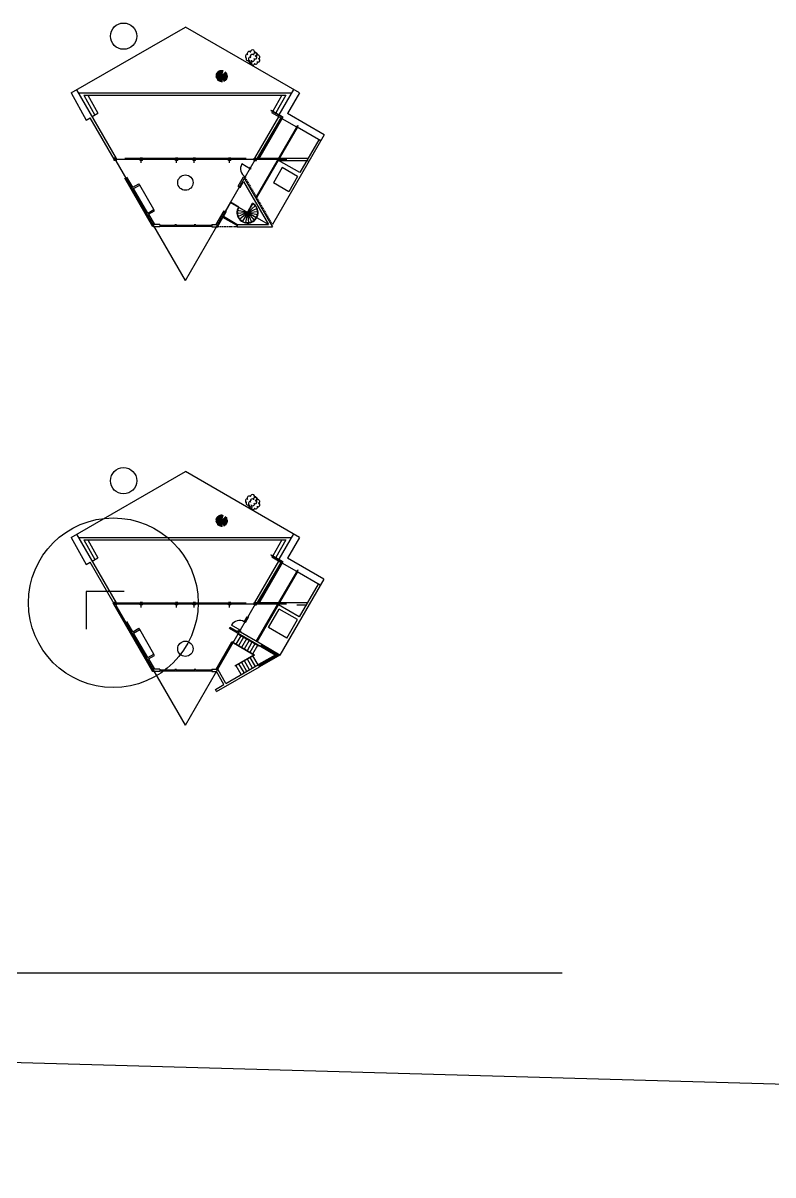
# Model space of a CAD drawing. Header units: inches. Extents: x -43639 to 75791, y -33466 to 47612.
# Drawn here: x 16969 to 19515, y -905 to 3007 of the extents above; entities that cross this region are included whole.
import ezdxf

# ---------------------------------------------------------------- set-up
doc = ezdxf.new("R2010")
doc.units = ezdxf.units.IN
doc.header["$LTSCALE"] = 8
doc.header["$MEASUREMENT"] = 0
doc.linetypes.add('DASHED', pattern=[0.75, 0.5, -0.25])
doc.layers.get('0').update_dxf_attribs({"linetype": 'CONTINUOUS'})
for name, color, linetype in [('A-millwork', 252, 'CONTINUOUS'), ('A-walls', 7, 'CONTINUOUS'), ('TREE', 3, 'CONTINUOUS')]:
    doc.layers.add(name, color=color, linetype=linetype)

# ---------------------------------------------------------------- blocks, each defined once
blk = doc.blocks.new('DCDSTREE')
at = {"const_width": 0.05567}
blk.add_lwpolyline([(-0.050861, -0.01564, 1), (0.004809, -0.01564, 1)], format="xyb", close=True, dxfattribs=at)
for centre, radius, start, end in [((-0.697665, 0.031649), 0.27, 90, 270), ((-0.472665, 0.324149), 0.334487, 47.726311, 199.653824), ((-0.022665, 0.436649), 0.318198, 8.130102, 171.869898), ((0.472335, 0.301649), 0.3245, 303.690068, 146.309932), ((0.504478, -0.141923), 0.302211, 246.16126, 60.708638), ((-0.636783, -0.38394), 0.243328, 104.489763, 329.250033), ((-0.24204, -0.519601), 0.275855, 177.662694, 343.412661), ((0.213585, -0.485851), 0.302916, 201.801409, 31.328693)]:
    blk.add_arc(centre, radius, start, end)
blk = doc.blocks.new('PINETREE')
for p, q in [((0, 0), (-0.869831, 0.030011)), ((0, 0), (-0.869831, -0.086282)), ((0, 0), (-0.837788, -0.250404)), ((0, 0), (-0.81825, 0.248528)), ((-0.81825, 0.248528), (-0.81825, 0.248528)), ((0, 0), (-0.798712, 0.358256)), ((0, 0), (-0.798712, -0.359194)), ((0, 0), (-0.759636, -0.429532)), ((0, 0), (-0.746351, 0.451103)), ((-0.662929, 0.400682), (-0.688518, 0.497995)), ((0, 0), (-0.675232, 0.544887)), ((0, 0), (-0.675232, -0.530819)), ((0, 0), (-0.616618, -0.632106)), ((0, 0), (-0.584576, 0.654615)), ((0, 0), (-0.565038, -0.655553)), ((0, 0), (-0.486886, 0.724015)), ((0, 0), (-0.402482, 0.779348)), ((0, 0), (-0.343868, 0.794353)), ((0, 0), (-0.259464, -0.827178)), ((0, 0), (-0.194598, 0.864692)), ((0, 0), (-0.135984, -0.835619)), ((0, 0), (-0.116446, 0.880635)), ((0, 0), (-0.064085, -0.882511)), ((-0.057775, 0.436931), (-0.038294, 0.872194)), ((0, 0), (-0.018756, -0.87407)), ((0, 0), (0.026572, 0.880635)), ((0, 0), (0.124261, 0.880635)), ((0, 0), (0.234456, 0.841246)), ((0, 0), (0.377474, 0.786851)), ((0, 0), (0.461878, 0.747461)), ((0, 0), (0.54003, 0.685564)), ((0, 0), (0.669762, 0.584276)), ((0, 0), (0.741661, 0.497995)), ((0, 0), (0.884679, 0.0694)), ((0, 0), (0.877646, -0.040327)), ((0, 0), (0.865141, -0.094722)), ((0, 0), (0.826065, -0.289794)), ((0, 0), (0.793242, -0.414527)), ((0, 0), (0.728376, -0.507373)), ((0, 0), (0.118009, -0.897516)), ((0, 0), (0.032824, -0.859065)), ((0, 0), (0.403264, -0.780286)), ((0, 0), (0.514239, -0.718388)), ((0, 0), (0.637719, -0.663993)), ((0, 0), (0.286817, -0.835619)), ((0, 0), (0.696333, -0.617101)), ((0, 0), (0.916722, -0.211015)), ((0, 0), (0.228204, -0.843121)), ((0.36848, 0.321449), (0.592391, 0.685564)), ((-0.552229, -0.165054), (-0.831536, -0.328245)), ((-0.170074, -0.542198), (-0.187565, -0.835619)), ((0.535333, -0.372904), (0.676795, -0.53926))]:
    blk.add_line(p, q)

msp = doc.modelspace()

# ---------------------------------------------------------------- linework, layer by layer
msp.add_line((2.852, -37.89648), (30334.93748, -905.05183))
at = {"layer": 'A-millwork'}
for p, q in [((17413.47558, 2373.61492, 0.00274), (17365.47558, 2456.75335, 0.00274)), ((17413.47558, 863.89118, 0.00274), (17365.47558, 947.02962, 0.00274))]:
    msp.add_line(p, q, dxfattribs=at)
at = {"layer": 'A-walls', "color": 252}
for p, q in [((17132.84389, 2769.43884), (17520.54193, 2993.27641)), ((17908.23996, 2769.43884), (17520.54193, 2993.27641)), ((17286.83919, 2547.07026), (17152.05195, 2780.52861)), ((17887.45535, 2781.43884), (17837.91277, 2695.62856)), ((17132.84389, 2769.43884), (17183.80992, 2677.52219)), ((17158.45463, 2769.43884), (17880.52715, 2769.43884)), ((17176.16794, 2761.43884, -40037.30414), (17213.26778, 2694.52969, -40037.30414)), ((17176.16794, 2761.43884), (17862.05194, 2761.43884)), ((17189.88713, 2761.43884, -40037.30414), (17223.66009, 2700.52969, -40037.30414)), ((17848.19554, 2761.43884), (17817.12816, 2707.62856)), ((17862.05194, 2761.43884), (17827.52046, 2701.62856)), ((17908.23996, 2769.43884), (17867.69738, 2699.21702)), ((17204.59453, 2689.52219), (17223.70024, 2700.55287)), ((17816.37816, 2706.32952), (17814.12816, 2702.43241)), ((17848.14018, 2682.79557), (17814.12816, 2702.43241)), ((17826.77046, 2700.32952), (17824.52046, 2696.43241)), ((17183.80992, 2677.52219), (17197.53969, 2685.44907)), ((17278.83919, 2544.6342), (17197.53969, 2685.44907)), ((17768.29509, 2548.51462), (17846.84439, 2683.54369)), ((17837.16277, 2694.32952), (17834.91277, 2690.43241)), ((17898.80591, 2653.54369), (17849.44246, 2682.04369)), ((17992.16908, 2627.35325), (17867.69738, 2699.21702)), ((17763.39056, 2413.94157), (17901.40399, 2652.04369)), ((17992.16908, 2627.35325), (17816.17318, 2322.51941)), ((17980.16908, 2606.56864), (17900.10495, 2652.79369)), ((17903.09951, 2657.99298), (17901.80171, 2658.74226)), ((17973.68355, 2610.31307), (17908.73445, 2498.9586)), ((17762.24467, 2548.51462), (17768.29509, 2548.51462)), ((17768.29509, 2548.51462), (17770.02714, 2548.51462)), ((17771.75919, 2548.51462), (17837.57712, 2548.51462)), ((17839.30917, 2548.51462), (17863.51313, 2548.51462)), ((17863.51313, 2540.51462), (17863.51313, 2548.51462)), ((17849.27292, 2515.96822), (17819.27292, 2464.0067)), ((17836.42242, 2540.51462), (17863.51313, 2540.51462)), ((17908.73445, 2498.9586), (17836.75732, 2540.51462)), ((17901.23445, 2485.96822), (17849.27292, 2515.96822)), ((17939.72337, 2536.51462), (17932.79517, 2540.51462)), ((17901.23445, 2485.96822), (17871.23445, 2434.0067)), ((17871.23445, 2434.0067), (17819.27292, 2464.0067)), ((17802.31677, 2322.51941), (17672.78304, 2397.30574)), ((17733.35641, 2364.99904), (17757.19125, 2386.46003)), ((17730.80687, 2363.29663), (17697.24175, 2359.7688)), ((17730.81915, 2363.53096), (17697.80667, 2370.54798)), ((17730.8676, 2363.06998), (17700.03544, 2349.34261)), ((17730.90324, 2363.75003), (17701.67488, 2380.62503)), ((17730.9954, 2362.87318), (17705.91426, 2340.29002)), ((17731.17776, 2362.72551), (17714.30276, 2333.49715)), ((17731.39682, 2362.64142), (17724.3798, 2329.62894)), ((17731.63115, 2362.62914), (17735.15899, 2329.06402)), ((17731.85781, 2362.68987), (17745.58517, 2331.85771)), ((17732.05461, 2362.81767), (17754.63776, 2337.73653)), ((17732.20228, 2363.00003), (17761.43063, 2346.12503)), ((17732.32412, 2363.21107), (17765.29885, 2356.20207)), ((17732.47473, 2363.47193), (17765.86376, 2366.98126)), ((17732.71842, 2363.89401), (17763.07008, 2377.40744)), ((17132.84389, 1259.71511), (17520.54193, 1483.55267)), ((17908.23996, 1259.71511), (17520.54193, 1483.55267)), ((17132.84389, 1259.71511), (17183.80992, 1167.79845)), ((17286.83919, 1037.34653), (17152.05195, 1270.80488)), ((17158.45463, 1259.71511), (17880.52715, 1259.71511)), ((17887.45535, 1271.71511), (17837.91277, 1185.90483)), ((17908.23996, 1259.71511), (17867.69738, 1189.49329)), ((17176.16794, 1251.71511, -40037.30414), (17213.26778, 1184.80596, -40037.30414)), ((17176.16794, 1251.71511), (17862.05194, 1251.71511)), ((17189.88713, 1251.71511, -40037.30414), (17223.66009, 1190.80596, -40037.30414)), ((17848.19554, 1251.71511), (17817.12816, 1197.90483)), ((17862.05194, 1251.71511), (17827.52046, 1191.90483)), ((17183.80992, 1167.79845), (17197.53969, 1175.72534)), ((17278.83919, 1034.91047), (17197.53969, 1175.72534)), ((17204.59453, 1179.79845), (17223.70024, 1190.82914)), ((17768.29509, 1038.79088), (17846.84439, 1173.81996)), ((17816.37816, 1196.60579), (17814.12816, 1192.70868)), ((17848.14018, 1173.07183), (17814.12816, 1192.70868)), ((17826.77046, 1190.60579), (17824.52046, 1186.70868)), ((17837.16277, 1184.60579), (17834.91277, 1180.70868)), ((17990.16908, 1118.78422), (17867.69738, 1189.49329)), ((17841.39443, 1038.79088), (17901.40399, 1142.31996)), ((17898.80591, 1143.81996), (17849.44246, 1172.31996)), ((17978.16908, 1097.99961), (17900.10495, 1143.06996)), ((17903.09951, 1148.26924), (17901.80171, 1149.01853)), ((17990.16908, 1118.78422, 0.00262), (17841.15696, 860.68765, 0.00262)), ((17971.50612, 1101.74404, 0.00262), (17906.55702, 990.38957, 0.00262)), ((17762.24467, 1038.79088), (17768.29509, 1038.79088)), ((17763.9848, 905.24302), (17841.39443, 1038.79088)), ((17768.29509, 1038.79088), (17770.02714, 1038.79088)), ((17771.75919, 1038.79088), (17830.02995, 1038.79088)), ((17830.02995, 1038.79088), (17899.31198, 1038.79088)), ((17906.55702, 990.38957, 0.00262), (17836.71283, 1030.71413, 0.00262)), ((17802.64624, 954.41082, 0.00262), (17838.64624, 1016.76465, 0.00262)), ((17901.00007, 980.76465, 0.00262), (17838.64624, 1016.76465, 0.00262)), ((17865.00007, 918.41082, 0.00262), (17901.00007, 980.76465, 0.00262)), ((17865.00007, 918.41082, 0.00262), (17802.55711, 954.46228, 0.00262)), ((17624.55331, 812.79567, 0.00274), (17677.81706, 905.05119, 0.00274)), ((17678.09157, 904.02667, 0.00274), (17625.41934, 812.79567, 0.00274)), ((17754.65696, 860.68765, 0.00274), (17677.81706, 905.05119, 0.00274)), ((17753.15696, 860.68765, 0.00274), (17678.09157, 904.02667, 0.00274)), ((17699.02218, 931.77954, 0.00274), (17682.14718, 902.55119, 0.00274)), ((17708.54846, 926.27954, 0.00274), (17691.67346, 897.05119, 0.00274)), ((17770.03627, 890.77954, 0.00026), (17699.02218, 931.77954, 0.00274)), ((17718.07474, 920.77954, 0.00274), (17701.19974, 891.55119, 0.00274)), ((17727.60102, 915.27954, 0.00274), (17710.72602, 886.05119, 0.00274)), ((17737.1273, 909.77954, 0.00274), (17720.2523, 880.55119, 0.00274)), ((17746.65358, 904.27954, 0.00274), (17729.77858, 875.05119, 0.00274)), ((17753.15696, 860.68765, 0.00274), (17688.45972, 823.33468, 0.00274)), ((17754.65696, 860.68765, 0.00274), (17688.83472, 822.68516, 0.00274)), ((17756.17986, 898.77954, 0.00274), (17739.30486, 869.55119, 0.00274)), ((17765.70614, 893.27954, 0.00274), (17748.83114, 864.05119, 0.00274)), ((17770.78627, 892.07858, 0.00274), (17770.03627, 890.77954, 0.00274)), ((17688.45972, 823.33468, 0.00274), (17688.83472, 822.68516, 0.00274)), ((17691.67346, 825.18516, 0.00274), (17708.92346, 795.30728, 0.00274)), ((17701.19974, 830.68516, 0.00274), (17718.44974, 800.80728, 0.00274)), ((17710.72602, 836.18516, 0.00274), (17727.97602, 806.30728, 0.00274)), ((17720.2523, 841.68516, 0.00274), (17737.5023, 811.80728, 0.00274)), ((17729.77858, 847.18516, 0.00274), (17747.02858, 817.30728, 0.00274)), ((17739.30486, 852.68516, 0.00274), (17757.3027, 821.51198, 0.00274)), ((17748.83114, 858.18516, 0.00274), (17766.82898, 827.01198, 0.00274)), ((15237.21291, -218.43197), (18799.35223, -218.43197))]:
    msp.add_line(p, q, dxfattribs=at)
at = {"layer": 'A-walls', "color": 253}
for p, q in [((17811.182, 2709.32952), (17811.932, 2710.62856)), ((17811.182, 2709.32952), (17850.4026, 2686.6855)), ((17811.932, 2710.62856), (17851.14342, 2687.98984)), ((17768.15075, 2545.26462), (17850.4026, 2686.6855)), ((17769.44979, 2544.51462), (17851.70162, 2685.93547)), ((17761.68861, 2416.88945), (17901.80171, 2658.74226)), ((17762.55375, 2415.39099), (17903.09951, 2657.99298)), ((17768.15075, 2545.26462), (17769.44979, 2544.51462)), ((17673.53304, 2398.60478), (17655.41043, 2367.2155)), ((17673.99057, 2396.89725), (17656.49296, 2366.5905)), ((17702.45313, 2381.90775), (17673.53304, 2398.60478)), ((17700.50159, 2381.5911), (17673.99057, 2396.89725)), ((17730.90324, 2363.75003), (17748.89933, 2394.92018)), ((17732.20228, 2363.00003), (17749.4482, 2392.87084)), ((17695.0751, 2323.15338, 0), (17649.54827, 2349.43831, 0.00007)), ((17436.30498, 2320.01941, 0.00948), (17482.04193, 2320.01941, 0.00955)), ((17436.30498, 2317.01941, 0.00948), (17482.04193, 2317.01941, 0.00955)), ((17493.54193, 2320.01941, 0.00467), (17547.54193, 2320.01941, 0.00474)), ((17493.54193, 2317.01941, 0.00467), (17547.54193, 2317.01941, 0.00474)), ((17559.04193, 2320.01941, -0.00007), (17607.54193, 2320.01941, 0)), ((17559.04193, 2317.01941, -0.00007), (17607.54193, 2317.01941, 0)), ((17693.5751, 2320.5553, -0.00481), (17648.04827, 2346.84023, -0.00474)), ((17768.15075, 1035.54088), (17850.4026, 1176.96177)), ((17769.44979, 1034.79088), (17851.70162, 1176.21174)), ((17811.182, 1199.60579), (17811.932, 1200.90483)), ((17811.182, 1199.60579), (17850.4026, 1176.96177)), ((17811.932, 1200.90483), (17851.14342, 1178.2661)), ((17837.94329, 1038.79088), (17901.80171, 1149.01853)), ((17839.67579, 1038.79088), (17903.09951, 1148.26924)), ((17761.42944, 906.71835), (17837.94329, 1038.79088)), ((17762.72826, 905.96848), (17839.67579, 1038.79088)), ((17768.15075, 1035.54088), (17769.44979, 1034.79088)), ((17825.15696, 860.68765, 0.00264), (17768.41082, 827.92525, 0.00274)), ((17828.15696, 860.68765, 0.00264), (17770.45986, 827.37621, 0.00273)), ((17841.15696, 860.68765, 0.00262), (17772.41082, 820.99705, 0.00274)), ((17825.15696, 860.68765, 0.0106), (17775.89989, 889.12623, 0.00821)), ((17828.15696, 860.68765, 0.00244), (17777.94893, 889.67527, 0)), ((17841.15696, 860.68765, 0.0026), (17779.89989, 896.05443)), ((17833.15696, 863.5744, 0.00224), (17780.44893, 894.00539, 0)), ((17829.35792, 855.60752, -0.00009), (17771.66082, 822.29609, 0)), ((17833.15696, 857.8009, 0.00264), (17772.95986, 823.04609, 0.00273)), ((17436.30498, 810.29567, 0.00948), (17482.04193, 810.29567, 0.00955)), ((17436.30498, 807.29567, 0.00948), (17482.04193, 807.29567, 0.00955)), ((17493.54193, 810.29567, 0.00467), (17547.54193, 810.29567, 0.00474)), ((17493.54193, 807.29567, 0.00467), (17547.54193, 807.29567, 0.00474)), ((17559.04193, 810.29567, -0.00007), (17607.54193, 810.29567, 0)), ((17559.04193, 807.29567, -0.00007), (17607.54193, 807.29567, 0))]:
    msp.add_line(p, q, dxfattribs=at)
at = {"layer": 'A-walls', "color": 1}
for p, q in [((17756.39732, 2548.51462, -15623.89799), (17838.16257, 2688.55614, -39478.11913)), ((17765.81706, 2548.51462, -16608.00381), (17845.21741, 2684.48303, -39478.11913)), ((17863.51313, 2548.51462), (17937.41397, 2548.51462)), ((17863.51313, 2540.51462), (17932.79517, 2540.51462)), ((17756.39732, 1038.79088, -15623.89799), (17838.16257, 1178.83241, -39478.11913)), ((17765.81706, 1038.79088, -16608.00381), (17845.21741, 1174.75929, -39478.11913)), ((17899.31198, 1038.79088), (17937.41397, 1038.79088)), ((17899.31198, 1030.79088), (17932.79517, 1030.79088))]:
    msp.add_line(p, q, dxfattribs=at)
at = {"layer": 'A-walls'}
for p, q in [((17278.83919, 2540.51462), (17278.83919, 2548.51462)), ((17286.83919, 2548.51462), (17278.83919, 2548.51462)), ((17286.83919, 2540.51462), (17286.83919, 2548.51462)), ((17314.54193, 2548.04201, -8376), (17366.54193, 2548.04201, -8376)), ((17366.54193, 2540.51462), (17366.54193, 2548.51462)), ((17374.54193, 2548.51462), (17366.54193, 2548.51462)), ((17374.54193, 2540.51462), (17374.54193, 2548.51462)), ((17374.54193, 2548.04201, -8376), (17486.54193, 2548.04201, -8376)), ((17486.54193, 2540.51462, -8376), (17486.54193, 2548.51462, -8376)), ((17494.54193, 2548.51462, -8376), (17486.54193, 2548.51462, -8376)), ((17494.54193, 2540.51462, -8376), (17494.54193, 2548.51462, -8376)), ((17494.54193, 2548.04201, -8376), (17546.54193, 2548.04201, -8376)), ((17546.54193, 2540.51462, -8376), (17546.54193, 2548.51462, -8376)), ((17554.54193, 2548.51462, -8376), (17546.54193, 2548.51462, -8376)), ((17554.54193, 2540.51462, -8376), (17554.54193, 2548.51462, -8376)), ((17554.54193, 2548.04201, -8376), (17666.54193, 2548.04201, -8376)), ((17674.54193, 2548.51462, -8376), (17666.54193, 2548.51462, -8376)), ((17666.54193, 2540.51462, -8376), (17666.54193, 2548.51462, -8376)), ((17674.54193, 2540.51462, -8376), (17674.54193, 2548.51462, -8376)), ((17674.54193, 2548.04201, -8376), (17726.54193, 2548.04201, -8376)), ((17754.24467, 2540.51462), (17754.24467, 2548.51462)), ((17754.24467, 2548.51462), (17762.24467, 2548.51462)), ((17762.24467, 2540.51462), (17762.24467, 2548.51462)), ((17286.83919, 2540.51462), (17278.83919, 2540.51462)), ((17374.54193, 2540.51462), (17366.54193, 2540.51462)), ((17494.54193, 2540.51462, -8376), (17486.54193, 2540.51462, -8376)), ((17554.54193, 2540.51462, -8376), (17546.54193, 2540.51462, -8376)), ((17674.54193, 2540.51462, -8376), (17666.54193, 2540.51462, -8376)), ((17741.98078, 2510.90975), (17712.10291, 2528.15975)), ((17737.65065, 2513.40975), (17739.15065, 2516.00783)), ((17743.48078, 2513.50783), (17739.15065, 2516.00783)), ((17741.98078, 2510.90975), (17743.48078, 2513.50783)), ((17754.24467, 2540.51462), (17762.24467, 2540.51462)), ((17410.58819, 2314.51941), (17315.1774, 2479.77575)), ((17342.36058, 2449.1814, 8376.00821), (17322.23224, 2483.84886)), ((17699.65671, 2452.52115), (17718.02074, 2484.32857)), ((17706.71156, 2448.44803), (17718.1617, 2468.28026)), ((17725.07558, 2480.25546, 0.00241), (17718.02074, 2484.32857, 0.00241)), ((17718.1617, 2468.28026), (17802.31677, 2322.51941)), ((17725.90646, 2479.77575), (17718.85162, 2483.84886)), ((17720.15065, 2483.09886), (17721.65065, 2485.69694)), ((17725.98078, 2483.19694), (17721.65065, 2485.69694)), ((17722.7805, 2476.28026), (17725.07558, 2480.25546)), ((17722.7805, 2476.28026), (17816.17318, 2314.51941)), ((17724.48078, 2480.59886), (17725.98078, 2483.19694)), ((17342.36058, 2449.1814, 8376.00821), (17362.97558, 2461.08348, 8376.00821)), ((17392.69097, 2361.61492, 0.00274), (17344.69097, 2444.75335, 0.00274)), ((17365.47558, 2456.75335, 8376.00274), (17362.97558, 2461.08348, 8376.00274)), ((17365.47558, 2456.75335, 8376.00274), (17362.97558, 2461.08348, 8376.00274)), ((17365.47558, 2456.75335, 8376.00274), (17362.97558, 2461.08348, 8376.00274)), ((17699.65671, 2452.52115), (17706.71156, 2448.44803)), ((17392.69097, 2361.61492, 8376.00821), (17413.47558, 2373.61492, 8376.00821)), ((17395.19097, 2357.28479, 8376.00274), (17415.97558, 2369.28479, 8376.00274)), ((17395.19097, 2357.28479, 8376.00274), (17415.14971, 2322.51941, 0.00547)), ((17415.97558, 2369.28479, 8376.00274), (17413.47558, 2373.61492, 8376.00274)), ((17415.97558, 2369.28479, 8376.00274), (17413.47558, 2373.61492, 8376.00274)), ((17624.82631, 2322.51941), (17651.82632, 2369.28479)), ((17649.14634, 2346.20626, -0.00488), (17650.64634, 2348.80434, -0.00489)), ((17649.54827, 2349.43831), (17658.71156, 2365.3096)), ((17694.3251, 2321.85434, -0.00481), (17649.89634, 2347.5053, -0.00474)), ((17651.82632, 2369.28479), (17658.71156, 2365.3096)), ((17433.30498, 2314.51941, 0.00948), (17411.69603, 2314.51941, 0.00948)), ((17433.30498, 2322.51941, 0.00948), (17416.25754, 2322.51941, 0.00948)), ((17433.30498, 2322.51941, 0.00948), (17433.30498, 2314.51941, 0.00948)), ((17433.30498, 2320.01941, 0.00948), (17436.30498, 2320.01941, 0.00948)), ((17433.30498, 2317.01941, 0.00948), (17436.30498, 2317.01941, 0.00948)), ((17436.30498, 2317.01941, 0.00467), (17436.30498, 2320.01941, 0.00467)), ((17436.30498, 2318.51941, 0.00948), (17482.04193, 2318.51941, 0.00955)), ((17482.04193, 2320.01941, 0.00955), (17485.04193, 2320.01941, 0.00948)), ((17482.04193, 2320.01941, 0.00948), (17482.04193, 2317.01941, 0.00948)), ((17482.04193, 2317.01941, 0.00955), (17485.04193, 2317.01941, 0.00955)), ((17485.04193, 2321.26941, 0.00948), (17485.04193, 2315.76941, 0.00948)), ((17487.79193, 2321.26941, 0.00948), (17485.04193, 2321.26941, 0.00948)), ((17490.54193, 2315.76941, 0.00948), (17485.04193, 2315.76941, 0.00948)), ((17490.54193, 2321.26941, 0.00948), (17487.79193, 2321.26941, 0.00948)), ((17490.54193, 2321.26941, 0.00948), (17490.54193, 2315.76941, 0.00948)), ((17490.54193, 2320.01941, 0.00948), (17493.54193, 2320.01941, 0.00948)), ((17490.54193, 2317.01941, 0.00948), (17493.54193, 2317.01941, 0.00948)), ((17493.54193, 2317.01941, 0.00467), (17493.54193, 2320.01941, 0.00467)), ((17493.54193, 2318.51941, 0.00467), (17547.54193, 2318.51941, 0.00474)), ((17547.54193, 2320.01941, 0.00474), (17547.54193, 2317.01941, 0.00474)), ((17547.54193, 2320.01941, 0.00481), (17550.54193, 2320.01941, 0.00474)), ((17547.54193, 2317.01941, 0.00481), (17550.54193, 2317.01941, 0.00481)), ((17550.54193, 2321.26941, 0.00474), (17550.54193, 2315.76941, 0.00474)), ((17553.29193, 2321.26941, 0.00474), (17550.54193, 2321.26941, 0.00474)), ((17556.04193, 2315.76941, 0.00474), (17550.54193, 2315.76941, 0.00474)), ((17556.04193, 2321.26941, 0.00474), (17553.29193, 2321.26941, 0.00474)), ((17556.04193, 2321.26941, 0.00474), (17556.04193, 2315.76941, 0.00474)), ((17556.04193, 2320.01941, 0.00474), (17559.04193, 2320.01941, 0.00474)), ((17556.04193, 2317.01941, 0.00474), (17559.04193, 2317.01941, 0.00474)), ((17559.04193, 2317.01941, -0.00007), (17559.04193, 2320.01941, -0.00007)), ((17559.04193, 2318.51941, -0.00007), (17607.54193, 2318.51941)), ((17607.54193, 2320.01941, 0), (17610.54193, 2320.01941, -0.00007)), ((17607.54193, 2320.01941, -0.00007), (17607.54193, 2317.01941, -0.00007)), ((17607.54193, 2317.01941, 0), (17610.54193, 2317.01941, 0)), ((17610.54193, 2322.51941, 0.00547), (17610.54193, 2314.51941, 0.00547)), ((17610.54193, 2322.51941, 0.00547), (17625.93415, 2322.51941, 0.00547)), ((17610.54193, 2314.51941), (17630.49567, 2314.51941)), ((17629.38783, 2314.51941), (17648.04827, 2346.84023)), ((17693.5751, 2320.5553, -0.00481), (17695.0751, 2323.15338, -0.00481)), ((17696.17318, 2319.0553), (17693.5751, 2320.5553)), ((17696.17318, 2322.51941), (17695.0751, 2323.15338)), ((17696.17318, 2322.51941), (17802.31677, 2322.51941)), ((17696.17318, 2314.51941), (17696.17318, 2322.51941)), ((17696.17318, 2314.51941), (17696.17318, 2322.51941)), ((17696.17318, 2320.01941), (17696.17318, 2314.51941)), ((17696.17318, 2314.51941), (17816.17318, 2314.51941)), ((17410.58819, 804.79567), (17275.76385, 1038.31828)), ((17286.83919, 1038.79088), (17278.83919, 1038.79088)), ((17278.83919, 1030.79088), (17278.83919, 1038.79088)), ((17286.83919, 1030.79088), (17278.83919, 1030.79088)), ((17286.83919, 1030.79088), (17286.83919, 1038.79088)), ((17286.83919, 1038.31828, -8376), (17366.54193, 1038.31828, -8376)), ((17374.54193, 1038.79088), (17366.54193, 1038.79088)), ((17366.54193, 1030.79088), (17366.54193, 1038.79088)), ((17374.54193, 1030.79088), (17366.54193, 1030.79088)), ((17374.54193, 1030.79088), (17374.54193, 1038.79088)), ((17374.54193, 1038.31828, -8376), (17486.54193, 1038.31828, -8376)), ((17494.54193, 1038.79088, -8376), (17486.54193, 1038.79088, -8376)), ((17486.54193, 1030.79088, -8376), (17486.54193, 1038.79088, -8376)), ((17494.54193, 1030.79088, -8376), (17486.54193, 1030.79088, -8376)), ((17494.54193, 1030.79088, -8376), (17494.54193, 1038.79088, -8376)), ((17494.54193, 1038.31828, -8376), (17546.54193, 1038.31828, -8376)), ((17554.54193, 1038.79088, -8376), (17546.54193, 1038.79088, -8376)), ((17546.54193, 1030.79088, -8376), (17546.54193, 1038.79088, -8376)), ((17554.54193, 1030.79088, -8376), (17546.54193, 1030.79088, -8376)), ((17554.54193, 1030.79088, -8376), (17554.54193, 1038.79088, -8376)), ((17554.54193, 1038.31828, -8376), (17666.54193, 1038.31828, -8376)), ((17666.54193, 1030.79088, -8376), (17666.54193, 1038.79088, -8376)), ((17674.54193, 1038.79088, -8376), (17666.54193, 1038.79088, -8376)), ((17674.54193, 1030.79088, -8376), (17666.54193, 1030.79088, -8376)), ((17674.54193, 1030.79088, -8376), (17674.54193, 1038.79088, -8376)), ((17674.54193, 1038.31828, -8376), (17726.54193, 1038.31828, -8376)), ((17754.24467, 1038.79088), (17762.24467, 1038.79088)), ((17754.24467, 1030.79088), (17754.24467, 1038.79088)), ((17754.24467, 1030.79088), (17762.24467, 1030.79088)), ((17762.24467, 1030.79088), (17762.24467, 1038.79088)), ((17720.35712, 973.73274), (17730.47861, 991.26367)), ((17724.68725, 971.23274), (17736.25211, 991.26367)), ((17342.36058, 939.45767, 8376.00821), (17322.23224, 974.12513)), ((17342.36058, 939.45767, 8376.00821), (17362.97558, 951.35975, 8376.00821)), ((17365.47558, 947.02962, 8376.00274), (17362.97558, 951.35975, 8376.00274)), ((17365.47558, 947.02962, 8376.00274), (17362.97558, 951.35975, 8376.00274)), ((17365.47558, 947.02962, 8376.00274), (17362.97558, 951.35975, 8376.00274)), ((17669.89431, 950.32858, 0.00821), (17672.39431, 954.65871, 0.00821)), ((17775.89989, 889.12623, 0.00821), (17669.89431, 950.32858, 0.00821)), ((17698.80808, 939.40871, 0.00821), (17672.39431, 954.65871, 0.00821)), ((17706.52218, 944.76992), (17676.64431, 962.01992)), ((17698.80808, 939.40871), (17702.30808, 945.47089)), ((17702.30808, 945.47089), (17709.23628, 941.47089)), ((17703.60712, 944.72089), (17704.35712, 946.01992)), ((17708.68725, 943.51992), (17704.35712, 946.01992)), ((17707.23628, 938.00678), (17709.23628, 941.47089)), ((17707.93725, 942.22089), (17708.68725, 943.51992)), ((17724.68725, 971.23274), (17720.35712, 973.73274)), ((17725.43725, 972.53178), (17721.10712, 975.03178)), ((17392.69097, 851.89118, 0.00274), (17344.69097, 935.02962, 0.00274)), ((17779.89989, 896.05443), (17707.23628, 938.00678)), ((17392.69097, 851.89118, 8376.00821), (17413.47558, 863.89118, 8376.00821)), ((17415.97558, 859.56105, 8376.00274), (17413.47558, 863.89118, 8376.00274)), ((17415.97558, 859.56105, 8376.00274), (17413.47558, 863.89118, 8376.00274)), ((17776.64989, 890.42527, 0), (17777.94893, 889.67527, 0)), ((17780.44893, 894.00539, 0), (17777.94893, 889.67527, 0)), ((17779.14989, 894.75539, 0), (17780.44893, 894.00539, 0)), ((17830.65696, 862.13102, 0.00233), (17779.19893, 891.84033, 0)), ((17395.19097, 847.56105, 8376.00274), (17415.97558, 859.56105, 8376.00274)), ((17395.19097, 847.56105, 8376.00274), (17415.14971, 812.79567, 0.00547)), ((17658.2469, 764.32208, 0.00274), (17768.41082, 827.92525, 0.00274)), ((17769.16082, 826.62621, 0.00273), (17770.45986, 827.37621, 0.00273)), ((17772.95986, 823.04609, 0.00273), (17770.45986, 827.37621, 0.00273)), ((17771.66082, 822.29609, 0.00273), (17772.95986, 823.04609, 0.00273)), ((17830.65696, 859.24427, 0.00264), (17771.70986, 825.21115, 0.00273)), ((17433.30498, 804.79567, 0.00948), (17410.58819, 804.79567, 0.00948)), ((17433.30498, 812.79567, 0.00948), (17415.14971, 812.79567, 0.00948)), ((17433.30498, 812.79567, 0.00948), (17433.30498, 804.79567, 0.00948)), ((17433.30498, 810.29567, 0.00948), (17436.30498, 810.29567, 0.00948)), ((17433.30498, 807.29567, 0.00948), (17436.30498, 807.29567, 0.00948)), ((17436.30498, 807.29567, 0.00467), (17436.30498, 810.29567, 0.00467)), ((17436.30498, 808.79567, 0.00948), (17482.04193, 808.79567, 0.00955)), ((17482.04193, 810.29567, 0.00948), (17482.04193, 807.29567, 0.00948)), ((17482.04193, 810.29567, 0.00955), (17485.04193, 810.29567, 0.00948)), ((17482.04193, 807.29567, 0.00955), (17485.04193, 807.29567, 0.00955)), ((17487.79193, 811.54567, 0.00948), (17485.04193, 811.54567, 0.00948)), ((17485.04193, 811.54567, 0.00948), (17485.04193, 806.04567, 0.00948)), ((17490.54193, 806.04567, 0.00948), (17485.04193, 806.04567, 0.00948)), ((17490.54193, 811.54567, 0.00948), (17487.79193, 811.54567, 0.00948)), ((17490.54193, 811.54567, 0.00948), (17490.54193, 806.04567, 0.00948)), ((17490.54193, 810.29567, 0.00948), (17493.54193, 810.29567, 0.00948)), ((17490.54193, 807.29567, 0.00948), (17493.54193, 807.29567, 0.00948)), ((17493.54193, 807.29567, 0.00467), (17493.54193, 810.29567, 0.00467)), ((17493.54193, 808.79567, 0.00467), (17547.54193, 808.79567, 0.00474)), ((17547.54193, 810.29567, 0.00481), (17550.54193, 810.29567, 0.00474)), ((17547.54193, 810.29567, 0.00474), (17547.54193, 807.29567, 0.00474)), ((17547.54193, 807.29567, 0.00481), (17550.54193, 807.29567, 0.00481)), ((17553.29193, 811.54567, 0.00474), (17550.54193, 811.54567, 0.00474)), ((17550.54193, 811.54567, 0.00474), (17550.54193, 806.04567, 0.00474)), ((17556.04193, 806.04567, 0.00474), (17550.54193, 806.04567, 0.00474)), ((17556.04193, 811.54567, 0.00474), (17553.29193, 811.54567, 0.00474)), ((17556.04193, 811.54567, 0.00474), (17556.04193, 806.04567, 0.00474)), ((17556.04193, 810.29567, 0.00474), (17559.04193, 810.29567, 0.00474)), ((17556.04193, 807.29567, 0.00474), (17559.04193, 807.29567, 0.00474)), ((17559.04193, 807.29567, -0.00007), (17559.04193, 810.29567, -0.00007)), ((17559.04193, 808.79567, -0.00007), (17607.54193, 808.79567)), ((17607.54193, 810.29567, -0.00007), (17607.54193, 807.29567, -0.00007)), ((17607.54193, 810.29567, 0), (17610.54193, 810.29567, -0.00007)), ((17607.54193, 807.29567, 0), (17610.54193, 807.29567, 0)), ((17610.54193, 812.79567, 0.00547), (17630.32681, 812.79567, 0.00547)), ((17610.54193, 812.79567, 0.00547), (17610.54193, 804.79567, 0.00547)), ((17610.54193, 804.79567), (17625.67598, 804.79567)), ((17651.34429, 760.33686, -0.00978), (17625.67598, 804.79567)), ((17626.26952, 736.62233), (17772.41082, 820.99705)), ((17658.2469, 764.32208), (17630.32681, 812.6811)), ((17622.26952, 743.55054, 0.00274), (17651.34429, 760.33686, 0.00274)), ((17626.26952, 736.62233, 0.00121), (17622.26952, 743.55054, 0.00274))]:
    msp.add_line(p, q, dxfattribs=at)
at = {"layer": 'A-walls', "color": 5}
for p, q in [((17278.83919, 2544.51462), (17863.46701, 2544.51462)), ((17370.54193, 2532.01563), (17370.54193, 2550.76411)), ((17490.54193, 2532.01563, -8376), (17490.54193, 2550.76411, -8376)), ((17520.54193, 2132.36641), (17758.49581, 2544.51462)), ((17550.54193, 2532.01563, -8376), (17550.54193, 2550.76411, -8376)), ((17670.54193, 2532.01563, -8376), (17670.54193, 2550.76411, -8376)), ((17520.54193, 2132.36641), (17285.75257, 2539.03351)), ((17278.83919, 1034.79088), (17863.46701, 1034.79088)), ((17520.54193, 622.64268), (17285.75257, 1029.30977)), ((17370.54193, 1022.2919), (17370.54193, 1041.04037)), ((17490.54193, 1022.2919, -8376), (17490.54193, 1041.04037, -8376)), ((17520.54193, 622.64268), (17758.49581, 1034.79088)), ((17550.54193, 1022.2919, -8376), (17550.54193, 1041.04037, -8376)), ((17670.54193, 1022.2919, -8376), (17670.54193, 1041.04037, -8376))]:
    msp.add_line(p, q, dxfattribs=at)
at = {"layer": 'A-walls', "color": 252, "linetype": 'DASHED'}
for p, q in [((17816.17318, 2322.51941), (17725.64382, 2479.32085)), ((17696.17318, 2314.51941), (17630.49567, 2314.51941))]:
    msp.add_line(p, q, dxfattribs=at)
at = {"layer": 'A-walls', "color": 7}
for p, q in [((17344.69097, 2444.75335, 8376.00274), (17365.47558, 2456.75335, 8376.00274)), ((17392.69097, 2361.61492, 8376.00274), (17413.47558, 2373.61492, 8376.00274)), ((17395.19097, 2357.28479, 8376.00274), (17415.97558, 2369.28479, 8376.00274)), ((17313.11543, 1076.36266), (17183.70923, 1076.36266)), ((17183.70923, 1076.36266), (17183.70923, 948.10999)), ((17275.76385, 1038.31828, -8376.00048), (17286.83919, 1038.31828, -8376)), ((17344.69097, 935.02962, 8376.00274), (17365.47558, 947.02962, 8376.00274)), ((17392.69097, 851.89118, 8376.00274), (17413.47558, 863.89118, 8376.00274)), ((17779.89989, 896.05443), (17775.89989, 889.12623)), ((17828.15696, 860.68765, 0.00244), (17833.15696, 863.5744, 0.00263)), ((17833.15696, 857.8009, 0.00268), (17828.15696, 860.68765, 0.00244)), ((17838.15696, 860.68765, 0.00287), (17833.15696, 863.5744, 0.00263)), ((17833.15696, 857.8009, 0.00264), (17838.15696, 860.68765, 0.00283)), ((17395.19097, 847.56105, 8376.00274), (17415.97558, 859.56105, 8376.00274)), ((17772.41082, 820.99705, 0.00274), (17768.41082, 827.92525, 0.00274))]:
    msp.add_line(p, q, dxfattribs=at)
at = {"layer": 'A-walls', "color": 3}
for centre in [(17520.54193, 2464.90833), (17520.54193, 881.84467)]:
    msp.add_circle(centre, 26, dxfattribs=at)
at = {"layer": 'A-walls', "color": 7}
msp.add_circle((17275.76385, 1038.31828), 288, dxfattribs=at)
at = {"layer": 'A-walls', "color": 252}
for centre in [(17850.40259, 2686.68547), (17850.40259, 1176.96174)]:
    msp.add_arc(centre, 1.5, 330, 60, dxfattribs=at)
at = {"layer": 'A-walls'}
for centre, radius, start, end in [((17739.81572, 2512.15975), 32, 150, 240), ((17731.55276, 2363.37503), 0.75, 150, 330), ((17704.35712, 946.01992), 32, 60, 150)]:
    msp.add_arc(centre, radius, start, end, dxfattribs=at)
at = {"layer": 'A-walls', "color": 253}
for radius, start, end in [(36, 149.60210945, 61.19374844), (34.5, 147.50809363, 58.75434145)]:
    msp.add_arc((17731.55276, 2363.37503), radius, start, end, dxfattribs=at)
at = {"layer": 'TREE'}
for centre in [(17310.80859, 2962.21165, -120), (17310.80859, 1452.48792, -120)]:
    msp.add_circle(centre, 44.64645, dxfattribs=at)

# ---------------------------------------------------------------- block references
at = {"layer": 'TREE', "xscale": 23.04000000000087, "yscale": 23.03999999999996, "zscale": 23.03999999999999, "rotation": 42.149}
for name, p in [('DCDSTREE', (17745.01896, 2895.75436, -120)), ('DCDSTREE', (17755.26852, 2885.93253, -120)), ('PINETREE', (17643.61905, 2826.44041, -120)), ('DCDSTREE', (17745.01896, 1386.03062, -120)), ('DCDSTREE', (17755.26852, 1376.2088, -120)), ('PINETREE', (17643.61905, 1316.71667, -120))]:
    msp.add_blockref(name, p, dxfattribs=at)

doc.saveas('drawing.dxf')
